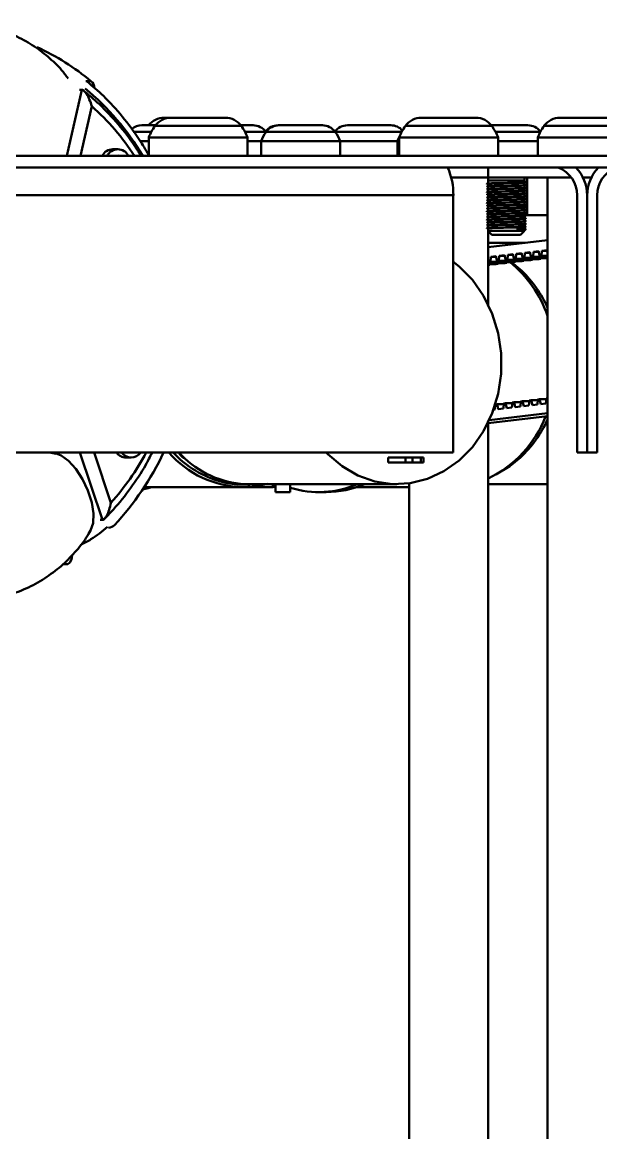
# Model space of a CAD drawing. Header units: millimetres. Extents: x 263 to 2983, y 441 to 2500.
# Drawn here: x 857.1 to 915.5, y 2387.3 to 2499.6 of the extents above; entities that cross this region are included whole.
import ezdxf

# ---------------------------------------------------------------- set-up
doc = ezdxf.new("R2010")
doc.units = ezdxf.units.MM
doc.header["$LTSCALE"] = 0.5
doc.layers.add('BOL', color=7, linetype='Continuous', lineweight=50)

msp = doc.modelspace()

# ---------------------------------------------------------------- linework, layer by layer
at = {"layer": 'BOL'}
for p, q in [((861.56, 2486.1), (863.09, 2492.77)), ((863.09, 2492.77), (862.84, 2492.77)), ((863.64, 2493.64), (864.01, 2493.64)), ((864.1, 2491.1), (862.95, 2486.1)), ((871.41, 2489.95), (872.1, 2489.95)), ((872.1, 2489.95), (872.16, 2489.95)), ((872.16, 2489.95), (875.42, 2489.95)), ((875.42, 2489.95), (877.58, 2489.95)), ((897.41, 2489.95), (899.61, 2489.95)), ((899.61, 2489.95), (902.84, 2489.95)), ((902.84, 2489.95), (902.89, 2489.95)), ((911.41, 2489.95), (913.61, 2489.95)), ((913.61, 2489.95), (916.84, 2489.95)), ((868.29, 2488.51), (870.1, 2488.51)), ((869.15, 2489.18), (869.18, 2489.18)), ((869.18, 2489.18), (870.52, 2489.18)), ((870.48, 2489.12), (879.2, 2489.12)), ((879.16, 2489.18), (880.39, 2489.18)), ((879.58, 2488.51), (881.69, 2488.51)), ((881.69, 2488.51), (881.71, 2488.51)), ((881.71, 2488.51), (888.69, 2488.51)), ((883, 2489.18), (883.03, 2489.18)), ((883.03, 2489.18), (885.54, 2489.18)), ((885.54, 2489.18), (887.39, 2489.18)), ((888.69, 2488.51), (894.31, 2488.51)), ((889.92, 2489.18), (890.41, 2489.18)), ((890.41, 2489.18), (893.49, 2489.18)), ((893.49, 2489.18), (894.3, 2489.18)), ((894.31, 2488.51), (895.41, 2488.51)), ((895.79, 2489.12), (904.52, 2489.12)), ((904.47, 2489.18), (907.35, 2489.18)), ((904.89, 2488.51), (908.16, 2488.51)), ((907.35, 2489.18), (908.16, 2489.18)), ((908.16, 2488.51), (909.41, 2488.51)), ((909.79, 2489.12), (918.52, 2489.12)), ((868.98, 2487.58), (869.84, 2487.58)), ((869.84, 2487.95), (869.84, 2486.1)), ((869.84, 2487.95), (879.84, 2487.95)), ((879.84, 2486.1), (879.84, 2487.95)), ((879.84, 2487.58), (881.2, 2487.58)), ((881.2, 2487.58), (881.2, 2486.1)), ((881.2, 2487.58), (889.2, 2487.58)), ((889.2, 2486.1), (889.2, 2487.58)), ((889.2, 2487.58), (894.63, 2487.58)), ((894.63, 2487.58), (894.97, 2487.58)), ((894.97, 2487.58), (894.97, 2486.1)), ((894.97, 2487.58), (895.15, 2487.58)), ((895.15, 2487.95), (895.15, 2486.1)), ((895.15, 2487.95), (905.15, 2487.95)), ((905.15, 2486.1), (905.15, 2487.95)), ((905.15, 2487.58), (908.48, 2487.58)), ((908.48, 2487.58), (909.15, 2487.58)), ((909.15, 2487.95), (909.15, 2486.1)), ((909.15, 2487.95), (919.15, 2487.95)), ((1174.15, 2486.1), (444.15, 2486.1)), ((866.72, 2486.76), (866.22, 2486.76)), ((866.87, 2486.12), (866.8, 2486.1)), ((866.9, 2486.1), (866.87, 2486.12)), ((1174.15, 2484.9), (444.15, 2484.9)), ((904.15, 2483.9), (904.15, 2484.9)), ((904.15, 2483.9), (900.41, 2483.9)), ((904.15, 2471.02), (904.15, 2483.9)), ((912.55, 2483.9), (904.15, 2483.9)), ((907.82, 2483.6), (904.15, 2483.6)), ((907.81, 2483.51), (907.81, 2483.58)), ((907.82, 2483.9), (907.82, 2480.1)), ((908.09, 2483.9), (908.09, 2480.1)), ((910.15, 2483.9), (910.15, 2283.9)), ((914.58, 2483.9), (913.74, 2483.9)), ((907.82, 2483.5), (907.81, 2483.51)), ((907.81, 2483.23), (907.81, 2483.3)), ((907.82, 2483.22), (907.81, 2483.23)), ((907.81, 2482.95), (907.81, 2483.02)), ((907.82, 2482.94), (907.81, 2482.95)), ((907.81, 2482.67), (907.81, 2482.74)), ((907.82, 2482.66), (907.81, 2482.67)), ((907.81, 2482.39), (907.81, 2482.46)), ((900.62, 2482.1), (826.76, 2482.1)), ((900.62, 2456.1), (900.62, 2482.1)), ((907.82, 2482.38), (907.81, 2482.39)), ((907.81, 2482.11), (907.81, 2482.18)), ((907.82, 2482.1), (907.81, 2482.11)), ((907.81, 2481.83), (907.81, 2481.9)), ((907.82, 2481.82), (907.81, 2481.83)), ((907.81, 2481.55), (907.81, 2481.62)), ((907.82, 2481.54), (907.81, 2481.55)), ((907.81, 2481.27), (907.81, 2481.34)), ((913.15, 2482.1), (913.15, 2456.1)), ((914.15, 2456.1), (914.15, 2482.1)), ((915.15, 2482.1), (915.15, 2456.1)), ((907.82, 2481.26), (907.81, 2481.27)), ((907.81, 2480.99), (907.81, 2481.06)), ((907.82, 2480.98), (907.81, 2480.99)), ((907.81, 2480.71), (907.81, 2480.78)), ((907.82, 2480.7), (907.81, 2480.71)), ((907.81, 2480.43), (907.81, 2480.5)), ((907.82, 2480.42), (907.81, 2480.43)), ((907.81, 2480.15), (907.81, 2480.22)), ((907.82, 2480.14), (907.81, 2480.15)), ((907.81, 2479.87), (907.81, 2479.94)), ((907.81, 2479.59), (907.81, 2479.66)), ((907.81, 2479.31), (907.81, 2479.38)), ((907.81, 2479.03), (907.81, 2479.1)), ((907.82, 2480.1), (908.09, 2480.1)), ((907.96, 2480.06), (907.9, 2480.1)), ((908.09, 2480.1), (910.15, 2480.1)), ((904.15, 2478.5), (907.12, 2478.5)), ((904.15, 2478.47), (904.53, 2478.1)), ((904.53, 2478.1), (906.87, 2478.1)), ((906.87, 2478.1), (907.41, 2478.1)), ((907.12, 2478.71), (907.12, 2478.5)), ((907.12, 2478.5), (907.81, 2478.5)), ((907.22, 2478.58), (907.22, 2478.62)), ((907.41, 2478.1), (907.81, 2478.5)), ((907.81, 2478.75), (907.81, 2478.82)), ((910.15, 2477.57), (904.15, 2476.85)), ((907.88, 2477.3), (904.15, 2477.3)), ((904.41, 2475.88), (904.37, 2475.37)), ((904.93, 2475.94), (904.41, 2475.88)), ((904.41, 2475.88), (904.94, 2475.88)), ((904.93, 2475.94), (905.06, 2475.45)), ((905.27, 2475.98), (905.23, 2475.47)), ((905.79, 2476.04), (905.27, 2475.98)), ((905.27, 2475.98), (905.8, 2475.98)), ((905.79, 2476.04), (905.92, 2475.55)), ((906.13, 2476.08), (906.09, 2475.58)), ((906.65, 2476.14), (906.13, 2476.08)), ((906.13, 2476.08), (906.66, 2476.08)), ((906.65, 2476.14), (906.78, 2475.66)), ((906.99, 2476.19), (906.95, 2475.68)), ((907.51, 2476.25), (906.99, 2476.19)), ((906.99, 2476.19), (907.53, 2476.19)), ((907.51, 2476.25), (907.64, 2475.76)), ((907.64, 2475.76), (907.81, 2475.78)), ((907.64, 2475.76), (910.14, 2475.76)), ((907.86, 2476.29), (907.81, 2475.78)), ((907.81, 2475.78), (910.15, 2475.78)), ((908.37, 2476.35), (907.86, 2476.29)), ((907.86, 2476.29), (908.39, 2476.29)), ((908.37, 2476.35), (908.5, 2475.86)), ((908.5, 2475.86), (908.68, 2475.88)), ((908.5, 2475.86), (910.15, 2475.86)), ((908.72, 2476.39), (908.68, 2475.88)), ((908.68, 2475.88), (910.15, 2475.88)), ((909.23, 2476.45), (908.72, 2476.39)), ((908.72, 2476.39), (909.25, 2476.39)), ((909.23, 2476.45), (909.36, 2475.96)), ((909.36, 2475.96), (909.54, 2475.98)), ((909.36, 2475.96), (910.15, 2475.96)), ((909.46, 2475.76), (909.45, 2475.68)), ((909.58, 2476.49), (909.54, 2475.98)), ((909.54, 2475.98), (910.15, 2475.98)), ((910.09, 2476.55), (909.58, 2476.49)), ((909.58, 2476.49), (910.11, 2476.49)), ((910.09, 2476.55), (910.15, 2476.33)), ((910.14, 2475.76), (910.15, 2475.76)), ((904.15, 2475.5), (904.2, 2475.35)), ((904.15, 2475.27), (906.01, 2475.27)), ((904.15, 2475.25), (905.83, 2475.25)), ((904.15, 2475.17), (905.14, 2475.17)), ((904.15, 2475.15), (904.97, 2475.15)), ((904.15, 2475.06), (904.28, 2475.06)), ((904.15, 2475.05), (904.28, 2475.06)), ((904.2, 2475.35), (904.37, 2475.37)), ((904.2, 2475.35), (906.7, 2475.35)), ((904.29, 2475.15), (904.28, 2475.06)), ((904.37, 2475.37), (906.87, 2475.37)), ((904.97, 2475.15), (905.14, 2475.17)), ((905.06, 2475.45), (905.23, 2475.47)), ((905.06, 2475.45), (907.56, 2475.45)), ((905.15, 2475.25), (905.14, 2475.17)), ((905.23, 2475.47), (907.73, 2475.47)), ((905.83, 2475.25), (906.01, 2475.27)), ((905.92, 2475.55), (906.09, 2475.58)), ((905.92, 2475.55), (908.42, 2475.55)), ((906.01, 2475.35), (906.01, 2475.27)), ((906.09, 2475.58), (908.59, 2475.58)), ((906.51, 2475.35), (907.56, 2474.46)), ((906.7, 2475.35), (906.87, 2475.37)), ((906.78, 2475.66), (906.95, 2475.68)), ((906.78, 2475.66), (909.28, 2475.66)), ((906.87, 2475.45), (906.87, 2475.37)), ((906.95, 2475.68), (909.45, 2475.68)), ((907.56, 2475.45), (907.73, 2475.47)), ((907.74, 2475.55), (907.73, 2475.47)), ((908.42, 2475.55), (908.59, 2475.58)), ((908.6, 2475.66), (908.59, 2475.58)), ((909.28, 2475.66), (909.45, 2475.68)), ((906.55, 2460.65), (906.59, 2461.16)), ((906.76, 2461.18), (906.59, 2461.16)), ((906.89, 2460.69), (906.76, 2461.18)), ((906.76, 2461.18), (907.45, 2461.18)), ((907.41, 2460.75), (907.45, 2461.26)), ((907.62, 2461.28), (907.45, 2461.26)), ((907.76, 2460.79), (907.62, 2461.28)), ((907.62, 2461.28), (908.31, 2461.28)), ((908.27, 2460.86), (908.31, 2461.36)), ((908.49, 2461.38), (908.31, 2461.36)), ((908.62, 2460.9), (908.49, 2461.38)), ((908.49, 2461.38), (909.17, 2461.38)), ((909.13, 2460.96), (909.17, 2461.47)), ((909.35, 2461.49), (909.17, 2461.47)), ((909.48, 2461), (909.35, 2461.49)), ((909.35, 2461.49), (910.03, 2461.49)), ((909.99, 2461.06), (910.04, 2461.57)), ((910.15, 2461.58), (910.04, 2461.57)), ((904.25, 2459.37), (910.15, 2460.07)), ((904.68, 2460.43), (904.82, 2460.45)), ((904.82, 2460.45), (904.87, 2460.95)), ((904.83, 2460.87), (904.86, 2460.87)), ((905.04, 2460.97), (904.87, 2460.95)), ((905.17, 2460.49), (905.04, 2460.97)), ((905.04, 2460.97), (905.72, 2460.97)), ((905.17, 2460.49), (905.69, 2460.55)), ((905.69, 2460.55), (905.73, 2461.06)), ((905.9, 2461.08), (905.73, 2461.06)), ((906.03, 2460.59), (905.9, 2461.08)), ((905.9, 2461.08), (906.58, 2461.08)), ((906.03, 2460.59), (906.55, 2460.65)), ((906.89, 2460.69), (907.41, 2460.75)), ((907.76, 2460.79), (908.27, 2460.86)), ((908.62, 2460.9), (909.13, 2460.96)), ((909.48, 2461), (909.99, 2461.06)), ((904.15, 2459.06), (910.15, 2459.78)), ((904.15, 2283.9), (904.15, 2459.17)), ((900.62, 2456.1), (822.68, 2456.1)), ((860.48, 2455.95), (859.81, 2456.1)), ((865.18, 2449.29), (862.89, 2456.1)), ((864.32, 2456.1), (866.03, 2451.01)), ((867.57, 2455.59), (868.07, 2455.59)), ((894.05, 2455.6), (894.05, 2455.1)), ((895.8, 2455.6), (894.05, 2455.6)), ((895.8, 2455.1), (895.8, 2455.6)), ((895.8, 2455.6), (896.49, 2455.6)), ((896.49, 2455.6), (896.49, 2455.1)), ((897.35, 2455.6), (896.49, 2455.6)), ((897.35, 2455.1), (897.35, 2455.6)), ((897.35, 2455.6), (897.6, 2455.6)), ((897.6, 2455.1), (897.6, 2455.6)), ((913.15, 2456.1), (914.15, 2456.1)), ((915.15, 2456.1), (914.15, 2456.1)), ((895.8, 2455.1), (894.05, 2455.1)), ((896.49, 2455.1), (895.8, 2455.1)), ((896.49, 2455.1), (897.35, 2455.1)), ((897.6, 2455.1), (897.35, 2455.1)), ((869.38, 2452.6), (879.39, 2452.6)), ((879.39, 2452.6), (882.4, 2452.6)), ((880.02, 2452.9), (894.92, 2452.9)), ((882.4, 2452.6), (882.4, 2452.9)), ((882.65, 2452.1), (882.65, 2452.9)), ((884.15, 2452.1), (884.15, 2452.9)), ((890.88, 2452.6), (896.15, 2452.6)), ((896.15, 2452.98), (896.15, 2283.9)), ((904.15, 2452.9), (910.15, 2452.9)), ((882.65, 2452.1), (884.15, 2452.1)), ((887.04, 2452.1), (887.79, 2452.1)), ((865.18, 2449.29), (864.93, 2449.29)), ((861.66, 2444.82), (861.19, 2444.82))]:
    msp.add_line(p, q, dxfattribs=at)
at = {"layer": 'BOL', "flags": 128}
for points in [[(907.22, 2478.62), (907.17, 2478.67), (907.12, 2478.71)], [(907.12, 2478.5), (907.18, 2478.54), (907.22, 2478.58)], [(900.58, 2475.4), (901.2, 2474.9), (902.55, 2473.54), (903.67, 2471.93), (904.55, 2470.12), (905.14, 2468.17), (905.45, 2466.13), (905.45, 2464.06), (905.14, 2462.02), (904.55, 2460.07), (903.67, 2458.26), (902.55, 2456.65), (901.2, 2455.29), (899.68, 2454.2), (898.01, 2453.43), (896.26, 2452.99), (894.47, 2452.91), (892.69, 2453.17), (890.98, 2453.78), (889.38, 2454.71), (887.94, 2455.94), (887.79, 2456.1)], [(860.48, 2455.99), (860.99, 2455.8), (861.75, 2455.26), (862.49, 2454.44), (863.16, 2453.42), (863.7, 2452.26), (864.08, 2451.06), (864.26, 2449.93), (864.22, 2448.95), (863.97, 2448.21), (863.96, 2448.19)], [(872.89, 2456.1), (873.04, 2455.94), (873.48, 2455.51)], [(907.41, 2455.59), (906.33, 2454.71), (904.92, 2453.87)], [(869.21, 2452.35), (869.78, 2452.49), (870.11, 2452.6)], [(881.85, 2452.92), (880.77, 2452.7), (879.39, 2452.6)]]:
    msp.add_lwpolyline(points, dxfattribs=at)
at = {"layer": 'BOL'}
for centre, radius, start, end in [((848.45, 2474.98), 24.3, 50.1843, 65.379), ((846.43, 2472.44), 26.6, 30.8903, 50.2773), ((863.32, 2492.86), 1.05, 4.6192, 48.9562), ((847.36, 2472.36), 25.13, 33.1352, 48.2205), ((871.41, 2487.95), 2, 90, 142.0745), ((872.1, 2487.95), 2, 90, 144.3075), ((877.58, 2487.95), 2, 35.6925, 90), ((897.41, 2487.95), 2, 90, 144.3075), ((902.89, 2487.95), 2, 35.6925, 90), ((911.41, 2487.95), 2, 90, 144.3075), ((869.15, 2487.58), 1.6, 90, 130.4636), ((874.84, 2485.98), 5.37, 144.3075, 158.5137), ((874.84, 2485.98), 5.37, 21.4863, 35.6925), ((880.39, 2487.58), 1.6, 35.6925, 90), ((885.2, 2486), 4.3, 144.3075, 158.5137), ((882.92, 2487.58), 1.6, 90, 142.2673), ((883, 2487.58), 1.6, 90, 144.3075), ((887.39, 2487.58), 1.6, 35.6925, 90), ((889.92, 2487.58), 1.6, 90, 142.2673), ((885.2, 2486), 4.3, 21.4863, 35.6925), ((894.3, 2487.58), 1.6, 42.0751, 90), ((898.97, 2486), 4.3, 150.6416, 158.5137), ((900.15, 2485.98), 5.37, 144.3075, 158.5137), ((900.15, 2485.98), 5.37, 21.4863, 35.6925), ((908.16, 2487.58), 1.6, 37.2581, 90), ((914.15, 2485.98), 5.37, 144.3075, 158.5137), ((866.24, 2485.51), 1.25, 91.1894, 151.7606), ((866.72, 2485.53), 1.22, 27.8742, 152.1258), ((894.11, 2482.22), 6.52, 358.8828, 24.1977), ((910.15, 2482.1), 3, 0, 68.9605), ((910.15, 2482.1), 4, 0, 44.427), ((918.15, 2482.1), 4, 135.573, 180), ((918.15, 2482.1), 3, 111.0395, 180), ((898.52, 2465.83), 12.33, 19.3267, 50.5456), ((899.16, 2465.83), 12.04, 24.0668, 45.7617), ((899.13, 2463.93), 11.6, 295.664, 338.8905), ((899.18, 2464.34), 12.01, 313.2272, 335.9466), ((846.53, 2468.47), 26.17, 318.1677, 331.7903), ((845.23, 2468.48), 28.91, 317.0009, 334.6293), ((867.59, 2456.82), 1.23, 214.7217, 269.0338), ((868.07, 2456.8), 1.2, 215.6808, 324.3192), ((879.55, 2462.75), 10.15, 220.931, 269.1084), ((879.89, 2463.1), 10.31, 222.7598, 255.061), ((880.1, 2462.57), 9.68, 226.8657, 269.5254), ((879.52, 2462.08), 9.23, 255.6813, 275.949), ((882.4, 2452.85), 0.25, 270, 0), ((887.04, 2461.96), 9.86, 252.9775, 293.2045), ((887.77, 2462.02), 9.92, 270.0872, 293.1637), ((865.78, 2449.3), 0.8, 270.5409, 317.9918), ((861.07, 2445.67), 1.04, 305.0263, 2.7411)]:
    msp.add_arc(centre, radius, start, end, dxfattribs=at)
for points, knots in [([(861.69, 2493.91), (861.57, 2494.07), (861.11, 2494.75), (860.05, 2495.81), (858.52, 2497.05), (856.73, 2498.11), (854.75, 2498.93), (852.65, 2499.44), (850.58, 2499.64), (848.61, 2499.53), (847.06, 2499.28), (846.23, 2498.99), (845.98, 2498.91)], [0, 0, 0, 0, 0.035347, 0.144584, 0.256516, 0.370026, 0.495512, 0.616917, 0.733797, 0.846097, 0.953573, 1, 1, 1, 1]), ([(864.1, 2491.1), (864.1, 2491.1), (864.03, 2491.33), (863.87, 2491.77), (863.61, 2492.28), (863.38, 2492.59), (863.21, 2492.74), (863.13, 2492.76), (863.09, 2492.77)], [0, 0, 0, 0, 0.002977, 0.336043, 0.617215, 0.785564, 0.892352, 1, 1, 1, 1]), ([(869.02, 2486.14), (868.83, 2486.45), (868.16, 2487.58), (866.77, 2489.32), (865, 2491.24), (863.73, 2492.3), (863.15, 2492.78)], [0, 0, 0, 0, 0.120509, 0.431235, 0.74181, 1, 1, 1, 1]), ([(863.62, 2493.62), (863.62, 2493.62), (863.59, 2493.66), (863.54, 2493.65), (863.49, 2493.65)], [0, 0, 0, 0, 0.078006, 1, 1, 1, 1]), ([(869.84, 2486.16), (869.53, 2486.69), (868.74, 2488.07), (867.2, 2490.08), (865.44, 2492.05), (864.17, 2493.13), (863.61, 2493.6)], [0, 0, 0, 0, 0.185625, 0.477857, 0.769955, 1, 1, 1, 1]), ([(904, 2483.24), (904, 2483.25), (904, 2483.26), (904.34, 2483.27), (904.93, 2483.29), (905.7, 2483.31), (906.52, 2483.33), (907.23, 2483.34), (907.74, 2483.36), (907.87, 2483.37), (907.94, 2483.38)], [0, 0, 0, 0, 0.095009, 0.223998, 0.353828, 0.485007, 0.621532, 0.754979, 0.875719, 1, 1, 1, 1]), ([(904, 2482.96), (904, 2482.97), (904, 2482.98), (904.34, 2482.99), (904.93, 2483.01), (905.7, 2483.03), (906.52, 2483.05), (907.22, 2483.06), (907.68, 2483.08), (907.78, 2483.09), (907.82, 2483.09)], [0, 0, 0, 0, 0.100897, 0.237881, 0.375757, 0.515066, 0.660053, 0.801771, 0.929994, 1, 1, 1, 1]), ([(904, 2482.68), (904, 2482.69), (904, 2482.7), (904.34, 2482.71), (904.93, 2482.73), (905.7, 2482.75), (906.52, 2482.77), (907.22, 2482.78), (907.68, 2482.8), (907.78, 2482.81), (907.82, 2482.81)], [0, 0, 0, 0, 0.100897, 0.237881, 0.375757, 0.515066, 0.660053, 0.801771, 0.929994, 1, 1, 1, 1]), ([(904, 2482.4), (904, 2482.41), (904, 2482.42), (904.34, 2482.43), (904.93, 2482.45), (905.7, 2482.47), (906.52, 2482.49), (907.22, 2482.5), (907.68, 2482.52), (907.78, 2482.53), (907.82, 2482.53)], [0, 0, 0, 0, 0.100897, 0.237881, 0.375757, 0.515066, 0.660053, 0.801771, 0.929994, 1, 1, 1, 1]), ([(904.01, 2483.28), (904.02, 2483.28), (904.02, 2483.29), (904.35, 2483.31), (904.93, 2483.33), (905.7, 2483.34), (906.52, 2483.36), (907.23, 2483.38), (907.72, 2483.39), (907.96, 2483.41), (907.94, 2483.42), (907.93, 2483.42)], [0, 0, 0, 0, 0.065071, 0.190929, 0.317608, 0.445603, 0.578814, 0.709023, 0.826832, 0.948096, 1, 1, 1, 1]), ([(904.01, 2483), (904.02, 2483), (904.02, 2483.01), (904.35, 2483.03), (904.93, 2483.05), (905.7, 2483.06), (906.52, 2483.08), (907.23, 2483.1), (907.72, 2483.11), (907.96, 2483.13), (907.94, 2483.14), (907.93, 2483.14)], [0, 0, 0, 0, 0.065062, 0.190901, 0.317562, 0.445538, 0.57873, 0.708919, 0.826711, 0.947958, 1, 1, 1, 1]), ([(904.01, 2482.72), (904.02, 2482.72), (904.02, 2482.73), (904.35, 2482.75), (904.93, 2482.77), (905.7, 2482.78), (906.52, 2482.8), (907.23, 2482.82), (907.72, 2482.83), (907.96, 2482.85), (907.94, 2482.86), (907.93, 2482.86)], [0, 0, 0, 0, 0.065052, 0.190874, 0.317515, 0.445473, 0.578645, 0.708816, 0.826591, 0.94782, 1, 1, 1, 1]), ([(904.01, 2482.44), (904.02, 2482.44), (904.02, 2482.45), (904.35, 2482.47), (904.93, 2482.49), (905.7, 2482.5), (906.52, 2482.52), (907.23, 2482.54), (907.72, 2482.55), (907.96, 2482.57), (907.94, 2482.58), (907.93, 2482.58)], [0, 0, 0, 0, 0.065043, 0.190846, 0.317469, 0.445408, 0.578561, 0.708712, 0.82647, 0.947681, 1, 1, 1, 1]), ([(904, 2482.12), (904, 2482.13), (904, 2482.14), (904.34, 2482.15), (904.93, 2482.17), (905.7, 2482.19), (906.52, 2482.21), (907.22, 2482.22), (907.68, 2482.24), (907.78, 2482.25), (907.82, 2482.25)], [0, 0, 0, 0, 0.100897, 0.237881, 0.375757, 0.515067, 0.660053, 0.801771, 0.929994, 1, 1, 1, 1]), ([(904, 2481.84), (904, 2481.85), (904, 2481.86), (904.34, 2481.87), (904.93, 2481.89), (905.7, 2481.91), (906.52, 2481.93), (907.22, 2481.94), (907.68, 2481.96), (907.78, 2481.97), (907.82, 2481.97)], [0, 0, 0, 0, 0.100897, 0.237881, 0.375757, 0.515066, 0.660053, 0.801771, 0.929994, 1, 1, 1, 1]), ([(904, 2481.56), (904, 2481.57), (904, 2481.58), (904.34, 2481.59), (904.93, 2481.61), (905.7, 2481.63), (906.52, 2481.65), (907.22, 2481.66), (907.68, 2481.68), (907.78, 2481.69), (907.82, 2481.69)], [0, 0, 0, 0, 0.100897, 0.237881, 0.375757, 0.515066, 0.660053, 0.801771, 0.929994, 1, 1, 1, 1]), ([(904, 2481.28), (904, 2481.29), (904, 2481.3), (904.34, 2481.31), (904.93, 2481.33), (905.7, 2481.35), (906.52, 2481.37), (907.22, 2481.38), (907.68, 2481.4), (907.78, 2481.41), (907.82, 2481.41)], [0, 0, 0, 0, 0.100897, 0.237881, 0.375757, 0.515066, 0.660053, 0.801771, 0.929994, 1, 1, 1, 1]), ([(904.01, 2482.16), (904.02, 2482.16), (904.02, 2482.17), (904.35, 2482.19), (904.93, 2482.21), (905.7, 2482.22), (906.52, 2482.24), (907.23, 2482.26), (907.72, 2482.27), (907.96, 2482.29), (907.94, 2482.3), (907.93, 2482.3)], [0, 0, 0, 0, 0.065033, 0.190818, 0.317423, 0.445343, 0.578476, 0.708609, 0.826349, 0.947543, 1, 1, 1, 1]), ([(904.01, 2481.88), (904.02, 2481.88), (904.02, 2481.89), (904.35, 2481.91), (904.93, 2481.93), (905.7, 2481.94), (906.52, 2481.96), (907.23, 2481.98), (907.72, 2481.99), (907.96, 2482.01), (907.94, 2482.02), (907.93, 2482.02)], [0, 0, 0, 0, 0.065024, 0.19079, 0.317376, 0.445278, 0.578392, 0.708505, 0.826229, 0.947405, 1, 1, 1, 1]), ([(904.01, 2481.6), (904.02, 2481.6), (904.02, 2481.61), (904.35, 2481.63), (904.93, 2481.65), (905.7, 2481.66), (906.52, 2481.68), (907.23, 2481.7), (907.72, 2481.71), (907.96, 2481.73), (907.94, 2481.74), (907.93, 2481.74)], [0, 0, 0, 0, 0.0650144, 0.1907622, 0.3173301, 0.445213, 0.5783077, 0.7084021, 0.8261082, 0.9472666, 1, 1, 1, 1]), ([(904.01, 2481.32), (904.02, 2481.32), (904.02, 2481.33), (904.35, 2481.35), (904.93, 2481.37), (905.7, 2481.38), (906.52, 2481.4), (907.23, 2481.42), (907.72, 2481.43), (907.96, 2481.45), (907.94, 2481.46), (907.93, 2481.46)], [0, 0, 0, 0, 0.065005, 0.190734, 0.317284, 0.445148, 0.578223, 0.708299, 0.825988, 0.947128, 1, 1, 1, 1]), ([(904, 2481), (904, 2481.01), (904, 2481.02), (904.34, 2481.03), (904.93, 2481.05), (905.7, 2481.07), (906.52, 2481.09), (907.23, 2481.1), (907.74, 2481.12), (907.87, 2481.13), (907.94, 2481.14)], [0, 0, 0, 0, 0.095009, 0.223998, 0.353828, 0.485007, 0.621532, 0.754979, 0.875719, 1, 1, 1, 1]), ([(904, 2480.72), (904, 2480.73), (904, 2480.74), (904.34, 2480.75), (904.93, 2480.77), (905.7, 2480.79), (906.52, 2480.81), (907.22, 2480.82), (907.68, 2480.84), (907.78, 2480.85), (907.82, 2480.85)], [0, 0, 0, 0, 0.100897, 0.237881, 0.375757, 0.515066, 0.660053, 0.801771, 0.929994, 1, 1, 1, 1]), ([(904, 2480.44), (904, 2480.45), (904, 2480.46), (904.34, 2480.47), (904.93, 2480.49), (905.7, 2480.51), (906.52, 2480.53), (907.22, 2480.54), (907.68, 2480.56), (907.78, 2480.57), (907.82, 2480.57)], [0, 0, 0, 0, 0.100897, 0.237881, 0.375757, 0.515066, 0.660053, 0.801771, 0.929994, 1, 1, 1, 1]), ([(904, 2480.16), (904, 2480.17), (904, 2480.18), (904.34, 2480.19), (904.93, 2480.21), (905.7, 2480.23), (906.52, 2480.25), (907.23, 2480.26), (907.74, 2480.28), (907.87, 2480.29), (907.94, 2480.3)], [0, 0, 0, 0, 0.095009, 0.223998, 0.353828, 0.485007, 0.621532, 0.754979, 0.875719, 1, 1, 1, 1]), ([(904.01, 2481.04), (904.02, 2481.04), (904.02, 2481.05), (904.35, 2481.07), (904.93, 2481.09), (905.7, 2481.1), (906.52, 2481.12), (907.23, 2481.14), (907.72, 2481.15), (907.96, 2481.17), (907.94, 2481.18), (907.93, 2481.18)], [0, 0, 0, 0, 0.064995, 0.190707, 0.317238, 0.445083, 0.578139, 0.708195, 0.825867, 0.94699, 1, 1, 1, 1]), ([(904.01, 2480.76), (904.02, 2480.76), (904.02, 2480.77), (904.35, 2480.79), (904.93, 2480.81), (905.7, 2480.82), (906.52, 2480.84), (907.23, 2480.86), (907.72, 2480.87), (907.96, 2480.89), (907.94, 2480.9), (907.93, 2480.9)], [0, 0, 0, 0, 0.064986, 0.190679, 0.317191, 0.445018, 0.578055, 0.708092, 0.825747, 0.946852, 1, 1, 1, 1]), ([(904.01, 2480.48), (904.02, 2480.48), (904.02, 2480.49), (904.35, 2480.51), (904.93, 2480.53), (905.7, 2480.54), (906.52, 2480.56), (907.23, 2480.58), (907.72, 2480.59), (907.96, 2480.61), (907.94, 2480.62), (907.93, 2480.62)], [0, 0, 0, 0, 0.064976, 0.190651, 0.317145, 0.444954, 0.57797, 0.707989, 0.825626, 0.946714, 1, 1, 1, 1]), ([(904.01, 2480.2), (904.02, 2480.2), (904.02, 2480.21), (904.35, 2480.23), (904.93, 2480.25), (905.7, 2480.26), (906.52, 2480.28), (907.23, 2480.3), (907.72, 2480.31), (907.96, 2480.33), (907.94, 2480.34), (907.93, 2480.34)], [0, 0, 0, 0, 0.064967, 0.190623, 0.317099, 0.444889, 0.577886, 0.707886, 0.825506, 0.946576, 1, 1, 1, 1]), ([(904, 2479.88), (904, 2479.89), (904, 2479.9), (904.34, 2479.91), (904.93, 2479.93), (905.7, 2479.95), (906.52, 2479.97), (907.23, 2479.98), (907.72, 2480), (907.95, 2480.01), (907.93, 2480.02), (907.93, 2480.02)], [0, 0, 0, 0, 0.091942, 0.216767, 0.342407, 0.469351, 0.601469, 0.730609, 0.847452, 0.967721, 1, 1, 1, 1]), ([(904, 2479.6), (904, 2479.61), (904, 2479.62), (904.34, 2479.63), (904.93, 2479.65), (905.7, 2479.67), (906.52, 2479.69), (907.23, 2479.7), (907.72, 2479.72), (907.95, 2479.73), (907.93, 2479.74), (907.93, 2479.74)], [0, 0, 0, 0, 0.091942, 0.216767, 0.342407, 0.469351, 0.601469, 0.730609, 0.847452, 0.967721, 1, 1, 1, 1]), ([(904, 2479.32), (904, 2479.33), (904, 2479.34), (904.34, 2479.35), (904.93, 2479.37), (905.7, 2479.39), (906.52, 2479.41), (907.23, 2479.42), (907.72, 2479.44), (907.95, 2479.45), (907.93, 2479.46), (907.93, 2479.46)], [0, 0, 0, 0, 0.091942, 0.216767, 0.342407, 0.469351, 0.601469, 0.730609, 0.847452, 0.967721, 1, 1, 1, 1]), ([(904, 2479.04), (904, 2479.05), (904, 2479.06), (904.34, 2479.07), (904.93, 2479.09), (905.7, 2479.11), (906.52, 2479.13), (907.23, 2479.14), (907.72, 2479.16), (907.95, 2479.17), (907.93, 2479.18), (907.93, 2479.18)], [0, 0, 0, 0, 0.091942, 0.216767, 0.342407, 0.469351, 0.601469, 0.730609, 0.847452, 0.967721, 1, 1, 1, 1]), ([(904.01, 2479.92), (904.02, 2479.92), (904.02, 2479.93), (904.35, 2479.95), (904.93, 2479.97), (905.7, 2479.98), (906.52, 2480), (907.23, 2480.02), (907.72, 2480.03), (907.96, 2480.05), (907.94, 2480.06), (907.93, 2480.06)], [0, 0, 0, 0, 0.064962, 0.190608, 0.317074, 0.444854, 0.577841, 0.707831, 0.825442, 0.946503, 1, 1, 1, 1]), ([(904.01, 2479.64), (904.02, 2479.64), (904.02, 2479.65), (904.35, 2479.67), (904.93, 2479.69), (905.7, 2479.7), (906.52, 2479.72), (907.23, 2479.74), (907.72, 2479.75), (907.96, 2479.77), (907.94, 2479.78), (907.93, 2479.78)], [0, 0, 0, 0, 0.0649619, 0.1906084, 0.3170743, 0.4448541, 0.5778413, 0.7078308, 0.825442, 0.9465027, 1, 1, 1, 1]), ([(904.01, 2479.36), (904.02, 2479.36), (904.02, 2479.37), (904.35, 2479.39), (904.93, 2479.41), (905.7, 2479.42), (906.52, 2479.44), (907.23, 2479.46), (907.72, 2479.47), (907.96, 2479.49), (907.94, 2479.5), (907.93, 2479.5)], [0, 0, 0, 0, 0.064962, 0.190608, 0.317074, 0.444854, 0.577841, 0.707831, 0.825442, 0.946503, 1, 1, 1, 1]), ([(904.01, 2479.08), (904.02, 2479.08), (904.02, 2479.09), (904.35, 2479.11), (904.93, 2479.13), (905.7, 2479.14), (906.52, 2479.16), (907.23, 2479.18), (907.72, 2479.19), (907.96, 2479.21), (907.94, 2479.22), (907.93, 2479.22)], [0, 0, 0, 0, 0.064962, 0.190608, 0.317074, 0.444854, 0.577841, 0.707831, 0.825442, 0.946503, 1, 1, 1, 1]), ([(907.96, 2479.78), (907.93, 2479.79), (907.88, 2479.82), (907.83, 2479.85), (907.81, 2479.87)], [0, 0, 0, 0, 0.500032, 1, 1, 1, 1]), ([(907.96, 2479.5), (907.93, 2479.51), (907.88, 2479.54), (907.83, 2479.57), (907.81, 2479.59)], [0, 0, 0, 0, 0.5003724, 1, 1, 1, 1]), ([(907.96, 2479.22), (907.93, 2479.23), (907.88, 2479.26), (907.83, 2479.29), (907.81, 2479.31)], [0, 0, 0, 0, 0.500468, 1, 1, 1, 1]), ([(904, 2478.76), (904, 2478.77), (904, 2478.78), (904.34, 2478.79), (904.93, 2478.81), (905.7, 2478.83), (906.52, 2478.85), (907.23, 2478.86), (907.72, 2478.88), (907.95, 2478.89), (907.93, 2478.9), (907.93, 2478.9)], [0, 0, 0, 0, 0.091942, 0.216767, 0.342407, 0.469351, 0.601469, 0.730609, 0.847452, 0.967721, 1, 1, 1, 1]), ([(904.01, 2478.8), (904.02, 2478.8), (904.02, 2478.81), (904.35, 2478.83), (904.93, 2478.85), (905.7, 2478.86), (906.52, 2478.88), (907.23, 2478.9), (907.72, 2478.91), (907.96, 2478.93), (907.94, 2478.94), (907.93, 2478.94)], [0, 0, 0, 0, 0.064962, 0.190608, 0.317074, 0.444854, 0.577841, 0.707831, 0.825442, 0.946503, 1, 1, 1, 1]), ([(907.12, 2478.71), (907.28, 2478.71), (907.6, 2478.72), (907.81, 2478.74), (907.79, 2478.74), (907.78, 2478.75)], [0, 0, 0, 0, 0.401805, 0.815406, 1, 1, 1, 1]), ([(907.22, 2478.62), (907.39, 2478.62), (907.73, 2478.63), (907.96, 2478.65), (907.93, 2478.66), (907.93, 2478.66)], [0, 0, 0, 0, 0.402545, 0.816896, 1, 1, 1, 1]), ([(907.22, 2478.58), (907.39, 2478.59), (907.73, 2478.6), (907.95, 2478.61), (907.93, 2478.62), (907.93, 2478.62)], [0, 0, 0, 0, 0.4337292, 0.880179, 1, 1, 1, 1]), ([(907.96, 2478.94), (907.93, 2478.95), (907.88, 2478.98), (907.83, 2479.01), (907.81, 2479.03)], [0, 0, 0, 0, 0.500634, 1, 1, 1, 1]), ([(907.96, 2478.66), (907.93, 2478.67), (907.88, 2478.7), (907.83, 2478.73), (907.81, 2478.75)], [0, 0, 0, 0, 0.50089, 1, 1, 1, 1]), ([(865.25, 2449.28), (865.6, 2449.63), (866.58, 2450.63), (868.04, 2452.48), (869.35, 2454.41), (869.97, 2455.68), (870.18, 2456.1)], [0, 0, 0, 0, 0.177057, 0.508196, 0.839579, 1, 1, 1, 1]), ([(872.84, 2456.1), (873, 2455.9), (873.15, 2455.71), (873.34, 2455.56), (873.35, 2455.56)], [0, 0, 0, 0, 0.986245, 1, 1, 1, 1]), ([(865.18, 2449.29), (865.22, 2449.3), (865.3, 2449.32), (865.46, 2449.48), (865.65, 2449.79), (865.87, 2450.32), (865.98, 2450.77), (866.03, 2451.01), (866.03, 2451.01)], [0, 0, 0, 0, 0.107601, 0.214416, 0.382754, 0.663942, 0.997033, 1, 1, 1, 1]), ([(849.47, 2441.18), (850.1, 2441.12), (851.39, 2440.99), (853.37, 2441.14), (855.42, 2441.56), (857.44, 2442.29), (859.33, 2443.32), (861, 2444.57), (862.4, 2445.97), (863.39, 2447.2), (863.82, 2447.99), (863.96, 2448.23)], [0, 0, 0, 0, 0.112896, 0.229309, 0.347158, 0.476616, 0.601772, 0.722245, 0.837994, 0.948753, 1, 1, 1, 1]), ([(862.97, 2446.76), (863.32, 2446.94), (864.29, 2447.44), (865.15, 2448.13), (865.69, 2448.57)], [0, 0, 0, 0, 0.36268, 1, 1, 1, 1])]:
    msp.add_open_spline(points, degree=3, knots=knots, dxfattribs=at)

doc.saveas('drawing.dxf')
